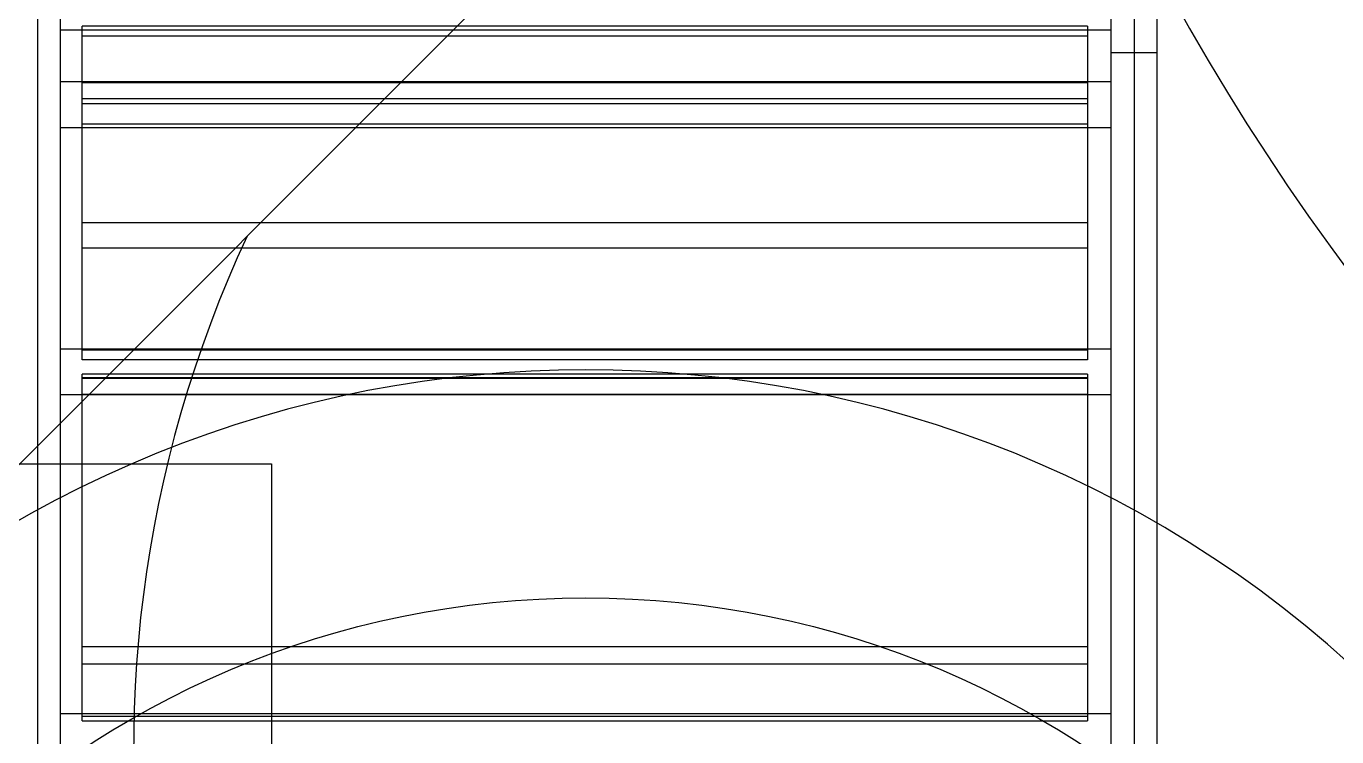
# Model space of a CAD drawing. Header units: centimetres. Extents: x 2452 to 16512, y -4226 to 6371.
# Drawn here: x 11659.16 to 11687.9, y 4788.04 to 4803.61 of the extents above; entities that cross this region are included whole.
import ezdxf

# ---------------------------------------------------------------- set-up
doc = ezdxf.new("R2010")
doc.units = ezdxf.units.CM
doc.layers.add('prlm-ELEC-CFO', color=1, linetype='Continuous', lineweight=25)
doc.layers.add('prlm-VMC', color=93, linetype='Continuous')

# ---------------------------------------------------------------- blocks, each defined once
blk = doc.blocks.new('xi.d500')
at = {"layer": 'prlm-VMC'}
blk.add_line((25, 0), (25, 59.524), dxfattribs=at)
for centre, radius, start, end in [((0, 59.524), 25, 0, 180), ((0, 35.917), 26.607, 20.016, 159.984), ((0, 59.524), 25, 180, 0), ((0, -22.303), 51.327, 60.8516, 119.1484)]:
    blk.add_arc(centre, radius, start, end, dxfattribs=at)
blk = doc.blocks.new('xi.lumA')
at = {"layer": 'prlm-ELEC-CFO', "color": 0, "linetype": 'ByBlock', "lineweight": -2, "ltscale": 50}
blk.add_lwpolyline([(-80, -5), (-80, 5), (80, 5), (80, -5)], close=True, dxfattribs=at)

msp = doc.modelspace()

# ---------------------------------------------------------------- linework, layer by layer
at = {"layer": 'prlm-VMC', "color": 0}
for p, q in [((11659.416, 4783.607), (11659.416, 4818.237)), ((11683.456, 4818.237), (11683.456, 4783.607)), ((11683.966, 4757.837), (11683.966, 4818.237)), ((11659.906, 4809.057), (11659.906, 4784.057)), ((11682.956, 4784.057), (11682.956, 4809.057)), ((11659.906, 4803.537), (11682.956, 4803.537)), ((11660.386, 4796.518), (11660.386, 4803.613)), ((11682.436, 4803.613), (11660.386, 4803.613)), ((11682.436, 4803.613), (11682.436, 4796.518)), ((11682.436, 4803.398), (11660.386, 4803.398)), ((11682.956, 4803.037), (11683.966, 4803.037)), ((11682.956, 4802.394), (11659.906, 4802.394)), ((11682.956, 4802.394), (11659.906, 4802.394)), ((11660.386, 4802.379), (11682.436, 4802.379)), ((11660.386, 4802.03), (11682.436, 4802.03)), ((11682.436, 4801.912), (11660.386, 4801.912)), ((11659.906, 4801.394), (11682.956, 4801.394)), ((11659.906, 4801.394), (11682.956, 4801.394)), ((11682.436, 4801.47), (11660.386, 4801.47)), ((11682.436, 4799.307), (11660.386, 4799.307)), ((11682.436, 4798.747), (11660.386, 4798.747)), ((11660.386, 4796.537), (11659.906, 4796.537)), ((11682.956, 4796.537), (11659.906, 4796.537)), ((11660.386, 4796.504), (11660.386, 4796.537)), ((11660.386, 4796.518), (11682.436, 4796.518)), ((11660.386, 4796.303), (11660.386, 4796.504)), ((11682.436, 4796.537), (11682.436, 4796.504)), ((11682.956, 4796.537), (11682.436, 4796.537)), ((11682.436, 4796.504), (11682.436, 4796.303)), ((11682.436, 4796.303), (11660.386, 4796.303)), ((11682.436, 4795.986), (11660.386, 4795.986)), ((11660.386, 4795.892), (11660.386, 4795.986)), ((11660.386, 4795.915), (11682.436, 4795.915)), ((11660.386, 4788.385), (11660.386, 4795.892)), ((11682.436, 4795.892), (11660.386, 4795.892)), ((11682.436, 4795.986), (11682.436, 4795.892)), ((11682.436, 4795.892), (11682.436, 4788.385)), ((11659.906, 4795.537), (11682.956, 4795.537)), ((11659.906, 4795.537), (11682.956, 4795.537)), ((11682.436, 4795.538), (11660.386, 4795.538)), ((11682.436, 4790.009), (11660.386, 4790.009)), ((11682.436, 4789.631), (11660.386, 4789.631)), ((11660.386, 4788.537), (11659.906, 4788.537)), ((11682.956, 4788.537), (11659.906, 4788.537)), ((11682.436, 4788.479), (11660.386, 4788.479)), ((11660.386, 4788.385), (11682.436, 4788.385)), ((11682.956, 4788.537), (11682.436, 4788.537))]:
    msp.add_line(p, q, dxfattribs=at)
msp.add_circle((11671.431, 4771.082), 20, dxfattribs=at)

# ---------------------------------------------------------------- block references
at = {"layer": 'prlm-ELEC-CFO'}
msp.add_blockref('xi.lumA', (11584.543, 4789.02), dxfattribs=at)
at = {"layer": 'prlm-VMC', "rotation": 134.9999999999959}
msp.add_blockref('xi.d500', (11713.521, 4813.172), dxfattribs=at)

doc.saveas('drawing.dxf')
